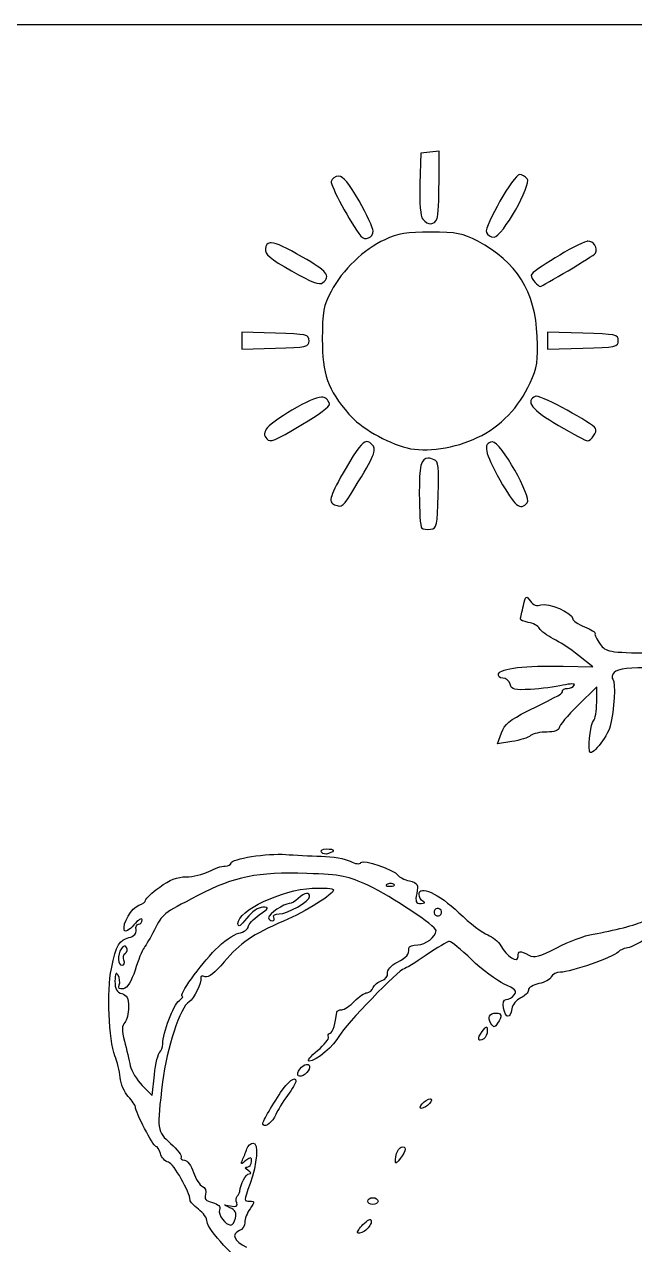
# Model space of a CAD drawing. Extents: x 156 to 440, y 350 to 491.
# Drawn here: x 214.3 to 246.4, y 427 to 491.3 of the extents above; entities that cross this region are included whole.
import ezdxf

# ---------------------------------------------------------------- set-up
doc = ezdxf.new("R2010")
doc.units = 0
doc.layers.add('Layer_1', color=7, linetype='CONTINUOUS')

msp = doc.modelspace()

# ---------------------------------------------------------------- linework, layer by layer
at = {"layer": 'Layer_1', "color": 7}
for points in [[(172.964497, 491.305096), (281.304513, 491.305096)], [(236.115332, 484.635997), (235.63779, 484.581855), (235.161714, 484.526296), (235.11191, 482.906183)], [(236.11534, 482.992724), (236.115332, 484.635997)], [(230.824312, 483.313436), (230.824312, 483.313238)], [(243.953725, 479.888759), (243.953708, 479.888532)], [(225.717871, 475.093899), (225.717871, 474.648605), (225.717871, 474.203282), (227.493255, 474.251471)], [(227.493255, 475.043953), (225.717871, 475.093899)], [(241.834082, 475.093899), (241.834082, 474.648605), (241.834082, 474.203282), (243.69736, 474.253172)], [(243.69736, 475.04418), (241.834082, 475.093899)], [(232.30527, 469.334296), (232.30527, 469.334183)], [(235.544049, 468.462813), (235.542577, 468.462784)], [(242.659964, 457.50977), (244.227288, 457.471786), (243.470205, 458.07412)], [(244.423774, 455.610104), (244.423774, 456.423392), (243.433488, 455.445439)], [(239.959964, 453.538828), (239.205081, 453.416939), (239.404754, 453.990132)], [(230.295093, 447.641461), (230.295027, 447.641745)], [(233.405651, 446.029909), (233.405566, 446.027074)], [(229.130887, 445.543852), (229.130974, 445.543965)], [(235.944717, 444.724469), (235.944689, 444.724186)], [(219.375757, 442.638482), (219.375587, 442.637376)], [(239.199129, 438.702038), (239.199231, 438.701953)], [(238.469482, 437.88549), (238.469794, 437.884328)], [(220.476762, 435.428702), (220.998246, 434.907184), (221.121411, 435.995972)], [(234.065469, 431.57897), (234.065186, 431.579282)]]:
    msp.add_lwpolyline(points, dxfattribs=at)
for points in [[(240.354587, 483.399723)], [(235.681733, 480.364583)], [(227.275021, 479.803465)], [(229.916109, 471.672085)], [(241.239308, 471.723477)], [(238.93374, 469.328485)], [(229.057387, 436.024828)], [(228.133176, 434.902422)], [(235.510869, 434.380649)], [(232.629925, 429.159203)], [(232.179806, 427.760447)]]:
    msp.add_lwpolyline(points, close=True, dxfattribs=at)
for points in [[(230.824312, 483.313238), (230.63921, 483.313238), (230.46366, 483.189931), (230.434665, 483.039411)], [(231.899505, 482.01412), (231.378001, 482.93212), (231.062085, 483.313436), (230.824312, 483.313436)], [(240.354587, 483.399694), (240.055756, 483.399694), (238.490079, 480.665197), (238.609959, 480.352819)], [(240.760352, 483.181455), (240.660289, 483.301928), (240.477483, 483.399723), (240.354587, 483.399723)], [(230.434665, 483.039411), (230.390189, 482.808104), (231.458919, 480.830428), (231.99033, 480.160998)], [(235.11191, 482.906183), (235.079595, 481.86034), (235.13402, 481.199414), (235.262798, 481.042913)], [(236.009863, 481.075228), (236.06769, 481.226031), (236.11534, 482.088699), (236.11534, 482.992724)], [(239.01279, 480.108189), (239.444731, 480.110457), (241.015921, 482.873471), (240.760352, 483.181455)], [(232.643648, 480.429156), (232.640529, 480.585628), (232.30563, 481.29925), (231.899505, 482.01412)], [(235.262798, 481.042913), (235.530388, 480.720614), (235.879733, 480.736035), (236.009863, 481.075228)], [(231.99033, 480.160998), (232.207464, 479.887455), (232.650848, 480.069156), (232.643648, 480.429156)], [(235.681733, 480.364583), (234.42213, 480.365178), (233.955743, 480.288614), (233.255957, 479.967619)], [(238.157325, 479.882665), (237.353814, 480.30463), (237.050274, 480.363987), (235.681733, 480.364583)], [(238.609959, 480.352819), (238.661861, 480.21789), (238.843023, 480.107339), (239.01279, 480.108189)], [(226.965937, 479.489981), (226.924835, 479.203087), (227.197386, 478.971609), (228.341424, 478.325452)], [(227.222274, 479.801991), (227.064385, 479.787817), (226.993122, 479.680668), (226.965937, 479.489981)], [(227.274999, 479.803493), (227.256574, 479.80406), (227.238687, 479.803521), (227.222274, 479.801991)], [(228.924437, 479.054948), (228.047122, 479.556907), (227.550382, 479.795329), (227.275021, 479.803465)], [(233.255957, 479.967619), (232.164564, 479.467134), (231.021714, 478.368425), (230.427337, 477.247408)], [(241.286227, 474.874356), (241.190133, 477.244431), (240.21807, 478.800482), (238.157325, 479.882665)], [(243.895144, 479.880028), (243.351567, 479.738013), (240.978674, 478.297559), (240.972778, 478.106107)], [(243.953708, 479.888532), (243.933866, 479.88703), (243.914647, 479.885698), (243.895144, 479.880028)], [(244.353626, 479.253005), (244.512933, 479.510391), (244.244322, 479.907184), (243.953725, 479.888759)], [(229.995232, 477.708746), (230.421563, 478.062567), (230.22345, 478.311704), (228.924437, 479.054948)], [(241.438595, 477.508394), (241.56502, 477.508394), (244.279301, 479.132787), (244.353626, 479.253005)], [(228.341424, 478.325452), (229.415783, 477.718639), (229.824196, 477.566787), (229.995232, 477.708746)], [(240.972778, 478.106107), (240.96966, 478.006044), (241.060397, 477.830863), (241.174916, 477.716457)], [(241.174916, 477.716457), (241.289152, 477.601937), (241.407697, 477.508394), (241.438595, 477.508394)], [(230.427337, 477.247408), (230.024169, 476.486986), (229.967872, 476.180022), (229.965917, 474.735203)], [(229.270119, 474.648463), (229.270119, 474.969288), (229.137457, 474.99823), (227.493255, 475.043953)], [(240.917085, 472.428085), (241.292761, 473.247978), (241.339547, 473.559449), (241.286227, 474.874356)], [(245.55918, 474.64869), (245.55918, 474.970734), (245.428503, 474.998457), (243.69736, 475.04418)], [(227.493255, 474.251471), (229.137557, 474.297109), (229.270119, 474.327723), (229.270119, 474.648463)], [(229.965917, 474.735203), (229.963666, 472.888063), (230.246405, 472.085065), (231.363377, 470.780135)], [(243.69736, 474.253172), (245.428396, 474.298809), (245.55918, 474.326589), (245.55918, 474.64869)], [(238.132417, 469.543805), (239.381393, 470.14835), (240.317904, 471.119272), (240.917085, 472.428085)], [(229.916109, 471.672085), (229.618644, 471.663581), (229.144592, 471.440211), (228.36045, 470.982132)], [(230.351168, 471.314665), (230.270947, 471.555326), (230.147385, 471.679002), (229.916109, 471.672085)], [(241.210015, 471.720557), (240.619218, 471.493786), (241.01278, 470.989587), (242.402394, 470.191266)], [(241.239353, 471.723392), (241.227448, 471.723562), (241.217243, 471.723222), (241.210015, 471.720557)], [(244.368213, 470.021329), (244.176279, 470.33178), (241.610485, 471.718091), (241.239308, 471.723477)], [(228.917086, 470.245323), (229.741322, 470.730444), (230.38575, 471.21086), (230.351168, 471.314665)], [(228.36045, 470.982132), (227.046818, 470.214822), (226.703205, 469.821033), (227.046481, 469.477757)], [(231.363377, 470.780135), (231.958996, 470.084287), (233.355302, 469.274258), (234.430756, 469.001792)], [(227.046481, 469.477757), (227.242355, 469.281883), (227.372289, 469.336025), (228.917086, 470.245323)], [(242.402394, 470.191266), (243.185859, 469.741181), (243.876302, 469.370636), (243.936085, 469.368)], [(243.936085, 469.368), (244.131676, 469.359496), (244.4655, 469.863921), (244.368213, 470.021329)], [(232.30527, 469.334183), (232.067727, 469.320009), (231.781779, 468.923783), (231.216894, 467.95578)], [(231.679786, 466.911326), (232.712101, 468.610724), (232.828614, 468.885317), (232.620211, 469.136438)], [(232.620211, 469.136438), (232.510793, 469.268249), (232.413168, 469.341099), (232.30527, 469.334296)], [(234.430756, 469.001792), (235.399022, 468.756595), (236.986089, 468.987619), (238.132417, 469.543805)], [(238.914697, 469.327011), (238.415522, 469.230917), (238.510658, 468.762151), (239.324859, 467.314299)], [(238.933689, 469.328513), (238.926886, 469.328769), (238.920934, 469.32823), (238.914697, 469.327011)], [(240.761866, 466.11754), (241.018288, 466.426545), (239.364309, 469.311335), (238.93374, 469.328485)], [(235.542577, 468.462784), (235.158803, 468.476957), (235.075292, 468.02143), (235.075292, 466.600961)], [(235.86046, 468.383726), (235.737493, 468.431065), (235.632555, 468.459128), (235.544049, 468.462813)], [(231.216894, 467.95578), (230.356777, 466.481792), (230.256017, 466.15612), (230.613375, 466.011921)], [(236.077254, 466.526324), (236.117761, 467.974998), (236.079505, 468.299565), (235.86046, 468.383726)], [(239.324859, 467.314299), (240.108038, 465.921609), (240.398836, 465.680069), (240.761866, 466.11754)], [(230.613375, 466.011921), (231.012383, 465.850913), (231.061209, 465.89315), (231.679786, 466.911326)], [(235.075292, 466.600961), (235.075292, 465.673918), (235.130851, 464.859439), (235.198344, 464.79189)], [(235.674422, 464.720173), (236.000095, 464.766661), (236.031985, 464.910094), (236.077254, 466.526324)], [(235.198344, 464.79189), (235.265837, 464.724425), (235.479881, 464.692394), (235.674422, 464.720173)], [(240.560705, 460.698009), (240.676699, 461.22565), (240.705017, 461.244614), (240.925808, 460.942072)], [(240.925808, 460.942072), (241.080749, 460.729191), (241.277567, 460.657871), (241.483796, 460.735143)], [(241.483796, 460.735143), (241.844811, 460.871773), (243.157927, 460.310939), (243.161107, 460.016476)], [(240.403808, 460.006072), (240.421949, 460.071269), (240.491653, 460.383534), (240.560705, 460.698009)], [(240.81827, 459.817285), (240.573129, 459.856403), (240.386562, 459.940592), (240.403808, 460.006072)], [(241.40918, 459.49011), (241.3293, 459.630992), (241.063469, 459.779981), (240.81827, 459.817285)], [(242.133698, 458.95354), (241.815019, 459.10491), (241.488984, 459.347414), (241.40918, 459.49011)], [(243.161107, 460.016476), (243.162045, 459.910743), (243.443069, 459.715181), (243.785188, 459.580762)], [(243.785188, 459.580762), (244.127305, 459.446967), (244.376711, 459.287433), (244.339424, 459.227027)], [(243.470205, 458.07412), (243.053824, 458.405235), (242.452386, 458.801036), (242.133698, 458.95354)], [(244.339424, 459.227027), (244.302092, 459.167783), (244.421544, 458.918986), (244.604322, 458.676397)], [(244.604322, 458.676397), (244.925357, 458.25086), (245.020637, 458.234192), (247.336033, 458.199411)], [(239.246841, 457.105124), (239.343588, 457.396384), (240.688366, 457.555861), (242.659964, 457.50977)], [(250.995617, 457.048148), (248.44481, 457.48131), (245.649501, 457.549172), (245.34756, 457.184211)], [(239.473981, 456.881187), (239.307985, 456.881187), (239.205682, 456.983235), (239.246841, 457.105124)], [(239.86146, 456.554069), (239.814264, 456.734069), (239.640018, 456.881187), (239.473981, 456.881187)], [(245.34756, 457.184211), (245.237406, 457.051266), (245.202908, 456.886602), (245.271506, 456.81823)], [(240.940791, 456.286479), (240.102317, 456.237439), (239.933631, 456.277975), (239.86146, 456.554069)], [(242.637523, 456.504463), (242.250908, 456.417723), (241.487376, 456.319361), (240.940791, 456.286479)], [(242.62308, 456.205975), (242.62308, 456.281376), (242.739952, 456.342038), (242.882507, 456.342038)], [(243.241217, 456.502195), (243.299157, 456.595739), (243.048518, 456.597439), (242.637523, 456.504463)], [(242.882507, 456.342038), (243.02526, 456.342038), (243.186625, 456.414038), (243.241217, 456.502195)], [(245.271506, 456.81823), (245.432061, 456.658356), (245.350253, 455.179833), (245.135103, 454.353194)], [(240.76586, 455.138306), (242.585379, 456.039043), (242.62308, 456.060699), (242.62308, 456.205975)], [(244.258571, 454.625972), (244.349649, 454.720365), (244.423774, 455.162995), (244.423774, 455.610104)], [(239.404754, 453.990132), (239.56185, 454.440926), (239.852546, 454.686094), (240.76586, 455.138306)], [(243.433488, 455.445439), (242.888837, 454.907509), (242.443199, 454.371477), (242.443199, 454.254208)], [(244.045491, 453.028195), (243.989762, 453.53486), (244.115705, 454.478258), (244.258571, 454.625972)], [(245.135103, 454.353194), (244.978461, 453.751058), (244.085278, 452.66502), (244.045491, 453.028195)], [(240.943969, 453.849704), (240.817827, 453.744822), (240.375138, 453.605641), (239.959964, 453.538828)], [(241.808139, 454.040192), (241.458863, 454.040192), (241.069975, 453.954302), (240.943969, 453.849704)], [(242.443199, 454.254208), (242.443199, 454.129767), (242.177281, 454.040192), (241.808139, 454.040192)], [(229.924293, 447.712044), (229.865871, 447.807288), (229.984699, 447.883824), (230.188623, 447.883824)], [(230.188623, 447.883824), (230.623373, 447.883824), (230.667236, 447.783477), (230.295093, 447.641461)], [(225.157156, 447.141373), (225.157156, 447.365594), (227.083921, 447.66978), (228.037995, 447.594718)], [(228.037995, 447.594718), (228.483629, 447.558151), (229.327333, 447.518183), (229.912906, 447.501742)], [(229.912906, 447.501742), (230.498473, 447.484734), (231.184066, 447.366529), (231.43648, 447.234718)], [(230.295027, 447.641745), (230.149667, 447.587036), (229.982814, 447.613398), (229.924293, 447.712044)], [(231.43648, 447.234718), (231.711412, 447.093553), (231.937628, 447.065206), (232.000736, 447.16782)], [(232.000736, 447.16782), (232.117863, 447.357458), (233.758321, 446.796624), (233.951264, 446.501622)], [(222.791199, 446.416781), (223.151703, 446.414457), (223.689722, 446.541222), (223.98681, 446.697411)], [(229.147954, 446.590403), (226.541976, 446.677427), (225.339642, 446.435348), (223.401481, 445.42868)], [(223.98681, 446.697411), (224.283906, 446.853883), (224.66876, 446.983994), (224.842054, 446.984617)], [(224.842054, 446.984617), (225.01525, 446.985213), (225.157156, 447.055767), (225.157156, 447.141373)], [(232.404902, 445.950425), (231.309306, 446.466586), (230.991982, 446.529005), (229.147954, 446.590403)], [(221.395796, 445.87817), (221.906282, 446.253619), (222.339036, 446.420608), (222.791199, 446.416781)], [(235.956711, 443.586813), (235.967766, 443.813017), (233.612722, 445.381257), (232.404902, 445.950425)], [(233.405566, 446.027074), (233.261821, 445.970381), (233.304511, 445.926444), (233.514502, 445.917657)], [(233.750741, 446.012901), (233.69093, 446.071578), (233.535591, 446.078665), (233.405651, 446.029909)], [(233.514502, 445.917657), (233.704168, 445.909153), (233.810646, 445.954224), (233.750741, 446.012901)], [(233.951264, 446.501622), (234.016631, 446.401559), (234.290347, 446.26748), (234.55997, 446.200469)], [(234.55997, 446.200469), (234.992237, 446.09417), (235.03746, 446.016784), (234.942591, 445.542605)], [(235.0602, 445.484183), (235.0602, 446.0112), (236.086174, 445.541443), (237.158368, 444.525591)], [(220.655832, 445.181613), (220.655832, 445.265518), (220.988818, 445.578831), (221.395796, 445.87817)], [(223.401481, 445.42868), (221.531732, 444.45875), (221.557572, 444.479244), (221.116637, 443.615811)], [(225.520296, 443.950186), (225.515477, 444.637587), (227.818103, 445.734595), (229.434457, 445.815071)], [(227.690719, 444.463965), (228.135577, 444.463965), (229.298074, 445.125628), (229.298074, 445.378876)], [(230.55978, 445.728614), (230.55978, 445.49589), (229.109519, 444.58954), (227.914798, 444.07766)], [(229.130974, 445.543965), (229.039075, 445.543965), (228.842252, 445.421225), (228.693716, 445.273824)], [(229.298074, 445.378876), (229.298074, 445.469868), (229.222899, 445.543852), (229.130887, 445.543852)], [(229.434457, 445.815071), (230.053391, 445.847386), (230.55978, 445.806567), (230.55978, 445.728614)], [(234.942591, 445.542605), (234.853129, 445.095581), (234.892191, 445.006998), (235.17265, 445.018819)], [(235.285186, 445.123984), (235.161397, 445.173591), (235.0602, 445.337717), (235.0602, 445.484183)], [(219.53122, 443.607137), (219.41843, 443.945735), (219.919612, 444.795335), (220.304194, 444.917424)], [(220.304194, 444.917424), (220.497602, 444.978085), (220.655832, 445.097424), (220.655832, 445.181613)], [(226.834209, 444.817729), (226.609449, 444.817729), (226.249679, 444.570831), (225.983486, 444.232517)], [(226.644316, 444.41263), (227.154674, 444.769398), (227.177357, 444.817729), (226.834209, 444.817729)], [(228.224378, 445.003682), (227.943437, 445.003682), (227.137538, 444.454271), (227.137538, 444.262706)], [(228.693716, 445.273824), (228.545209, 445.126422), (228.333966, 445.003682), (228.224378, 445.003682)], [(235.17265, 445.018819), (235.36226, 445.027323), (235.411724, 445.071543), (235.285186, 445.123984)], [(235.944689, 444.724186), (235.851004, 444.667209), (235.821609, 444.541918), (235.879435, 444.448375)], [(236.22067, 444.659839), (236.162843, 444.753666), (236.038657, 444.783997), (235.944717, 444.724469)], [(236.155388, 444.384028), (236.249045, 444.441005), (236.278468, 444.566296), (236.22067, 444.659839)], [(220.470092, 444.149688), (220.466407, 444.274696), (220.270476, 444.155357), (220.033191, 443.884649)], [(220.287937, 443.925468), (220.391203, 443.925468), (220.473351, 444.027231), (220.470092, 444.149688)], [(227.914798, 444.07766), (226.288712, 443.380904), (225.626, 442.925745), (224.798247, 441.937134)], [(225.983486, 444.232517), (225.661623, 443.824214), (225.5217, 443.73892), (225.520296, 443.950186)], [(226.061674, 443.785861), (226.064049, 443.909169), (226.32558, 444.18977), (226.644316, 444.41263)], [(227.137538, 444.262706), (227.137538, 444.174831), (227.223173, 444.103965), (227.328111, 444.103965)], [(227.328111, 444.103965), (227.432965, 444.103965), (227.468682, 444.185036), (227.40751, 444.283965)], [(227.40751, 444.283965), (227.346253, 444.383461), (227.473586, 444.463965), (227.690719, 444.463965)], [(235.879435, 444.448375), (235.937262, 444.354831), (236.061448, 444.324217), (236.155388, 444.384028)], [(237.158368, 444.525591), (237.737384, 443.976378), (238.422325, 443.450523), (238.680465, 443.357036)], [(244.242887, 443.402504), (245.312476, 443.576268), (246.520675, 443.889354), (246.904773, 444.091493)], [(220.033191, 443.884649), (219.778072, 443.594863), (219.573071, 443.481477), (219.53122, 443.607137)], [(219.772568, 443.213093), (220.050249, 443.280557), (220.18667, 443.428809), (220.152753, 443.622359)], [(220.152753, 443.622359), (220.123528, 443.788469), (220.184274, 443.925468), (220.287937, 443.925468)], [(221.116637, 443.615811), (220.923258, 443.237159), (220.680218, 442.814372), (220.576479, 442.676268)], [(224.337098, 442.586409), (224.739244, 442.993096), (225.291098, 443.379487), (225.563417, 443.445024)], [(225.563417, 443.445024), (225.835741, 443.509937), (226.059962, 443.664709), (226.061674, 443.785861)], [(234.997294, 442.837389), (235.415639, 442.837389), (235.940391, 443.247279), (235.956711, 443.586813)], [(242.318616, 442.684913), (242.931345, 443.007014), (243.797278, 443.33005), (244.242887, 443.402504)], [(218.849454, 441.569792), (219.131303, 442.873332), (219.250335, 443.085222), (219.772568, 443.213093)], [(219.646012, 442.695175), (219.571517, 442.816781), (219.475395, 442.795521), (219.375757, 442.638482)], [(234.522, 442.657389), (234.522, 442.756602), (234.735987, 442.837389), (234.997294, 442.837389)], [(236.664315, 443.016255), (236.573011, 443.016255), (236.023597, 442.69217), (235.443294, 442.296057)], [(237.828609, 442.056954), (237.279492, 442.584624), (236.755553, 443.016255), (236.664315, 443.016255)], [(238.680465, 443.357036), (238.938616, 443.263209), (239.247334, 443.004775), (239.366546, 442.782)], [(239.366546, 442.782), (239.66568, 442.223065), (240.281742, 441.839679), (240.281742, 442.212463)], [(247.141267, 443.206176), (246.628814, 442.904031), (246.107775, 442.656879), (245.983385, 442.656879)], [(219.375587, 442.637376), (219.155448, 442.289934), (219.178862, 441.76286), (219.414705, 441.76286)], [(219.51267, 442.027616), (219.456743, 442.171616), (219.489143, 442.340532), (219.586484, 442.400117)], [(219.586484, 442.400117), (219.682721, 442.45851), (219.709621, 442.593156), (219.646012, 442.695175)], [(220.576479, 442.676268), (220.472872, 442.539071), (220.257448, 442.011487), (220.09803, 441.505899)], [(222.583895, 440.130671), (222.362595, 440.139175), (223.51839, 441.758353), (224.337098, 442.586409)], [(233.895104, 441.911934), (234.433831, 442.204696), (234.522, 442.309521), (234.522, 442.657389)], [(235.443294, 442.296057), (234.862988, 441.899943), (234.33533, 441.575773), (234.270714, 441.575773)], [(240.281742, 442.212463), (240.281742, 442.534932), (240.367632, 442.547093), (240.845012, 442.29155)], [(240.845012, 442.29155), (241.134823, 442.137628), (241.420663, 442.212746), (242.318616, 442.684913)], [(245.550376, 442.448532), (245.277853, 442.176123), (243.03327, 441.395121), (242.522558, 441.395121)], [(245.983385, 442.656879), (245.858973, 442.656879), (245.66417, 442.563619), (245.550376, 442.448532)], [(219.040594, 436.993483), (218.709726, 437.816863), (218.600915, 440.420683), (218.849454, 441.569792)], [(219.414705, 441.76286), (219.524434, 441.76286), (219.568428, 441.882765), (219.51267, 442.027616)], [(220.09803, 441.505899), (219.911511, 440.914564), (219.693487, 440.564088), (219.486583, 440.523439)], [(224.798247, 441.937134), (224.319762, 441.365613), (223.965179, 441.091219), (223.79133, 441.157975)], [(234.270714, 441.575773), (234.034503, 441.575773), (231.145322, 438.58885), (230.874732, 438.064781)], [(233.401442, 441.340441), (233.373662, 441.493228), (233.592015, 441.747354), (233.895104, 441.911934)], [(239.554831, 440.769402), (239.154523, 440.949969), (238.37773, 441.529313), (237.828609, 442.056954)], [(219.040296, 440.923776), (219.037927, 440.509635), (219.133244, 440.334595), (219.397632, 440.265373)], [(219.203515, 441.23417), (219.089364, 441.414454), (219.041969, 441.324879), (219.040296, 440.923776)], [(219.264574, 440.720731), (219.319424, 440.861896), (219.291786, 441.094564), (219.203515, 441.23417)], [(223.559314, 441.104967), (223.621081, 440.83851), (223.211597, 439.995005), (222.943941, 439.837087)], [(223.79133, 441.157975), (223.643843, 441.213817), (223.5395, 441.191424), (223.559314, 441.104967)], [(232.653725, 440.579849), (232.709454, 440.723282), (232.911479, 440.892822), (233.102982, 440.953569)], [(233.102982, 440.953569), (233.294434, 441.01338), (233.42881, 441.187143), (233.401442, 441.340441)], [(242.028879, 441.151058), (241.977373, 441.016696), (241.685036, 440.85651), (241.379427, 440.795367)], [(242.522558, 441.395121), (242.302646, 441.395121), (242.080475, 441.284287), (242.028879, 441.151058)], [(219.486583, 440.523439), (219.267011, 440.479786), (219.19657, 440.546117), (219.264574, 440.720731)], [(219.397632, 440.265373), (219.668511, 440.195074), (219.757745, 440.02046), (219.757745, 439.560255)], [(231.667279, 439.86325), (231.900344, 440.108447), (232.195113, 440.311663), (232.322014, 440.313392)], [(232.322014, 440.313392), (232.449007, 440.314583), (232.598194, 440.436132), (232.653725, 440.579849)], [(240.081009, 440.198277), (240.240572, 440.391317), (240.130531, 440.50972), (239.554831, 440.769402)], [(239.656331, 439.955915), (239.778958, 439.955915), (239.970129, 440.065899), (240.081009, 440.198277)], [(240.823794, 440.452375), (240.823794, 440.323965), (240.641583, 440.140535), (240.418681, 440.042797)], [(241.379427, 440.795367), (241.073838, 440.735272), (240.823794, 440.579934), (240.823794, 440.452375)], [(219.757745, 439.560255), (219.757745, 439.224123), (219.664996, 438.856413), (219.55144, 438.742998)], [(222.943941, 439.837087), (222.486687, 439.567228), (221.7607, 437.375792), (221.549737, 435.628403)], [(221.557209, 437.621131), (221.557209, 438.19662), (222.120975, 439.664457), (222.433319, 439.902198)], [(222.433319, 439.902198), (222.595262, 440.026639), (222.662954, 440.127553), (222.583895, 440.130671)], [(230.992075, 439.416227), (231.130151, 439.416227), (231.434065, 439.618337), (231.667279, 439.86325)], [(239.519361, 439.50583), (239.465021, 439.79006), (239.515676, 439.955915), (239.656331, 439.955915)], [(240.418681, 440.042797), (240.195764, 439.944718), (239.987676, 439.682797), (239.956021, 439.459909)], [(230.37444, 438.186132), (230.52187, 438.236306), (230.669218, 438.693789), (230.727489, 439.281865)], [(230.727489, 439.281865), (230.73486, 439.356132), (230.854028, 439.416227), (230.992075, 439.416227)], [(238.853755, 438.693449), (238.651985, 439.007244), (238.767157, 439.242265), (239.122565, 439.242265)], [(239.122565, 439.242265), (239.4245, 439.242265), (239.44748, 439.080973), (239.199129, 438.702038)], [(239.956021, 439.459909), (239.879231, 438.918746), (239.626451, 438.944825), (239.519361, 439.50583)], [(219.55144, 438.742998), (219.398907, 438.591628), (219.396498, 438.334469), (219.540385, 437.761701)], [(238.469794, 437.884328), (238.152447, 437.68732), (238.107943, 437.895666), (238.387646, 438.264992)], [(238.387646, 438.264992), (238.618216, 438.569603), (238.650843, 438.574762), (238.65586, 438.308646)], [(238.65586, 438.308646), (238.659545, 438.141685), (238.575101, 437.950743), (238.469482, 437.88549)], [(239.199231, 438.701953), (239.044969, 438.468094), (239.000267, 438.466677), (238.853755, 438.693449)], [(219.540385, 437.761701), (219.648328, 437.335455), (219.785638, 436.753446), (219.845846, 436.468422)], [(221.400935, 437.181279), (221.486797, 437.233153), (221.557209, 437.432145), (221.557209, 437.621131)], [(230.874732, 438.064781), (230.580122, 437.494195), (229.651498, 436.714384), (229.266635, 436.714384)], [(229.711144, 437.268983), (230.08123, 437.574132), (230.342264, 437.891272), (230.291215, 437.973817)], [(230.291215, 437.973817), (230.24022, 438.056306), (230.277042, 438.151266), (230.37444, 438.186132)], [(219.313032, 435.848967), (219.282559, 436.181357), (219.159791, 436.696356), (219.040594, 436.993483)], [(221.121411, 435.995972), (221.189046, 436.594734), (221.314989, 437.128157), (221.400935, 437.181279)], [(229.266635, 436.714384), (229.140975, 436.714384), (229.341073, 436.963833), (229.711144, 437.268983)], [(219.845846, 436.468422), (219.905997, 436.183427), (220.189924, 435.715512), (220.476762, 435.428702)], [(228.698796, 435.941178), (228.563527, 436.075824), (228.906122, 436.541386), (229.140952, 436.541386)], [(229.140952, 436.541386), (229.377957, 436.541386), (229.331044, 436.25211), (229.057387, 436.024828)], [(219.741987, 434.847033), (219.536419, 435.066435), (219.343513, 435.516576), (219.313032, 435.848967)], [(227.768465, 435.059065), (228.11809, 435.618709), (228.578706, 435.961446), (228.578706, 435.662107)], [(228.578706, 435.662107), (228.578706, 435.580469), (228.378325, 435.239008), (228.133176, 434.902422)], [(229.05733, 436.0248), (228.924386, 435.913965), (228.763089, 435.878249), (228.698796, 435.941178)], [(221.549737, 435.628403), (221.238541, 433.050718), (221.242, 433.024328), (221.974554, 432.375761)], [(227.084854, 433.959959), (227.262813, 434.247562), (227.570409, 434.742094), (227.768465, 435.059065)], [(220.115529, 434.299068), (220.115529, 434.381556), (219.947406, 434.62834), (219.741987, 434.847033)], [(228.13321, 434.902422), (227.888212, 434.565978), (227.609575, 434.11629), (227.514138, 433.903096)], [(235.142087, 434.240957), (235.092679, 434.28943), (235.177464, 434.435981), (235.330903, 434.56235)], [(235.510894, 434.380706), (235.357512, 434.253146), (235.191609, 434.189367), (235.142087, 434.240957)], [(235.330903, 434.56235), (235.484342, 434.689909), (235.650197, 434.753688), (235.699713, 434.702098)], [(235.699713, 434.702098), (235.749121, 434.653625), (235.664337, 434.507074), (235.510869, 434.380649)], [(221.195968, 432.222009), (221.054689, 432.222009), (220.115529, 434.027509), (220.115529, 434.299068)], [(226.847849, 433.350794), (226.80017, 433.397849), (226.906894, 433.672469), (227.084854, 433.959959)], [(227.514138, 433.903096), (227.328894, 433.489323), (226.990145, 433.208523), (226.847849, 433.350794)], [(221.431442, 431.848573), (221.377697, 432.055502), (221.271681, 432.222009), (221.195968, 432.222009)], [(221.857557, 431.386753), (221.676934, 431.435509), (221.485164, 431.643288), (221.431442, 431.848573)], [(221.974554, 432.375761), (222.332071, 432.059272), (222.582175, 431.731644), (222.530312, 431.647654)], [(225.758387, 431.498381), (225.823924, 431.645783), (225.927672, 431.910255), (225.988815, 432.083594)], [(225.988815, 432.083594), (226.04993, 432.256507), (226.200733, 432.398665), (226.323771, 432.398665)], [(226.323771, 432.398665), (226.61767, 432.398665), (226.533875, 431.301345), (226.160609, 430.260406)], [(233.840256, 431.665455), (233.868036, 431.904416), (233.99191, 432.134872), (234.115614, 432.175663)], [(234.115614, 432.175663), (234.421894, 432.27686), (234.398767, 432.002466), (234.065469, 431.57897)], [(222.996251, 429.391332), (222.996251, 429.81086), (222.140333, 431.310841), (221.857557, 431.386753)], [(222.530312, 431.647654), (222.47858, 431.563748), (222.556674, 431.496), (222.702659, 431.496)], [(222.702659, 431.496), (222.849238, 431.496), (223.064864, 431.206724), (223.181558, 430.853187)], [(225.938529, 431.472869), (225.681398, 431.25942), (225.655999, 431.262539), (225.758387, 431.498381)], [(226.237893, 431.427231), (226.237893, 431.678381), (226.196223, 431.684901), (225.938529, 431.472869)], [(226.012963, 431.132343), (226.136724, 431.133534), (226.237893, 431.265855), (226.237893, 431.427231)], [(234.065186, 431.579282), (233.798502, 431.240854), (233.791415, 431.243575), (233.840256, 431.665455)], [(223.181558, 430.853187), (223.298289, 430.499707), (223.509481, 430.165984), (223.650998, 430.111644)], [(225.616779, 429.844365), (225.645721, 430.23634), (225.93346, 430.775065), (226.115209, 430.777446)], [(226.058119, 430.954894), (225.878091, 431.072249), (225.862982, 431.130359), (226.012963, 431.132343)], [(226.115209, 430.777446), (226.241152, 430.778551), (226.217511, 430.85143), (226.058119, 430.954894)], [(223.650998, 430.111644), (223.801234, 430.055235), (223.866317, 429.881754), (223.807357, 429.695036)], [(226.160609, 430.260406), (225.815777, 429.299065), (225.815885, 429.337757), (226.158233, 429.337757)], [(223.446396, 428.908507), (223.198761, 429.094743), (222.996251, 429.311764), (222.996251, 429.391332)], [(223.807357, 429.695036), (223.733146, 429.462595), (223.832585, 429.345808), (224.178469, 429.258643)], [(224.178469, 429.258643), (224.489098, 429.180973), (224.616716, 429.050863), (224.551723, 428.882825)], [(225.127097, 429.084057), (225.423329, 429.02708), (225.51948, 429.069883), (225.454609, 429.240529)], [(225.454609, 429.240529), (225.404209, 429.372057), (225.4179, 429.535077), (225.485337, 429.60257)], [(225.485337, 429.60257), (225.552574, 429.669184), (225.612074, 429.779169), (225.616779, 429.844365)], [(226.158233, 429.337757), (226.411821, 429.337757), (226.411821, 429.298923), (226.158233, 428.937591)], [(232.35984, 429.339203), (232.35984, 429.438983), (232.481276, 429.519203), (232.629925, 429.519203)], [(232.629925, 429.159203), (232.481418, 429.159203), (232.35984, 429.240274), (232.35984, 429.339203)], [(232.629925, 429.519203), (232.778432, 429.519203), (232.90001, 429.438132), (232.90001, 429.339203)], [(232.90001, 429.339203), (232.90001, 429.239707), (232.778574, 429.159203), (232.629925, 429.159203)], [(223.896515, 428.256057), (223.896515, 428.428687), (223.693951, 428.722583), (223.446396, 428.908507)], [(224.551723, 428.882825), (224.454353, 428.629408), (224.864776, 428.07498), (225.149746, 428.07498)], [(225.098751, 428.991364), (224.715206, 429.162009), (224.715747, 429.163427), (225.127097, 429.084057)], [(225.392845, 428.446063), (225.461812, 428.710535), (225.376404, 428.86732), (225.098751, 428.991364)], [(226.158233, 428.937591), (226.004114, 428.717622), (225.877944, 428.390872), (225.877944, 428.211751)], [(225.925634, 426.10028), (225.538081, 426.10028), (223.896515, 427.844381), (223.896515, 428.256057)], [(225.149746, 428.07498), (225.230221, 428.07498), (225.339497, 428.241373), (225.392845, 428.446063)], [(225.877944, 428.211751), (225.877944, 428.032602), (225.756507, 427.839449), (225.607859, 427.782501)], [(231.819695, 427.689666), (231.819695, 427.773572), (231.981866, 427.989969), (232.179806, 428.169146)], [(232.179806, 428.169146), (232.456637, 428.419446), (232.539917, 428.436454), (232.539917, 428.240013)], [(232.539917, 428.240013), (232.539917, 428.101682), (232.377775, 427.884094), (232.179806, 427.760447)], [(225.607859, 427.782501), (225.150851, 427.60732), (225.306967, 427.232721), (225.967972, 426.919068)], [(232.179806, 427.760532), (231.981863, 427.635524), (231.819695, 427.606044), (231.819695, 427.689666)]]:
    msp.add_open_spline(points, degree=3, dxfattribs=at)

doc.saveas('drawing.dxf')
